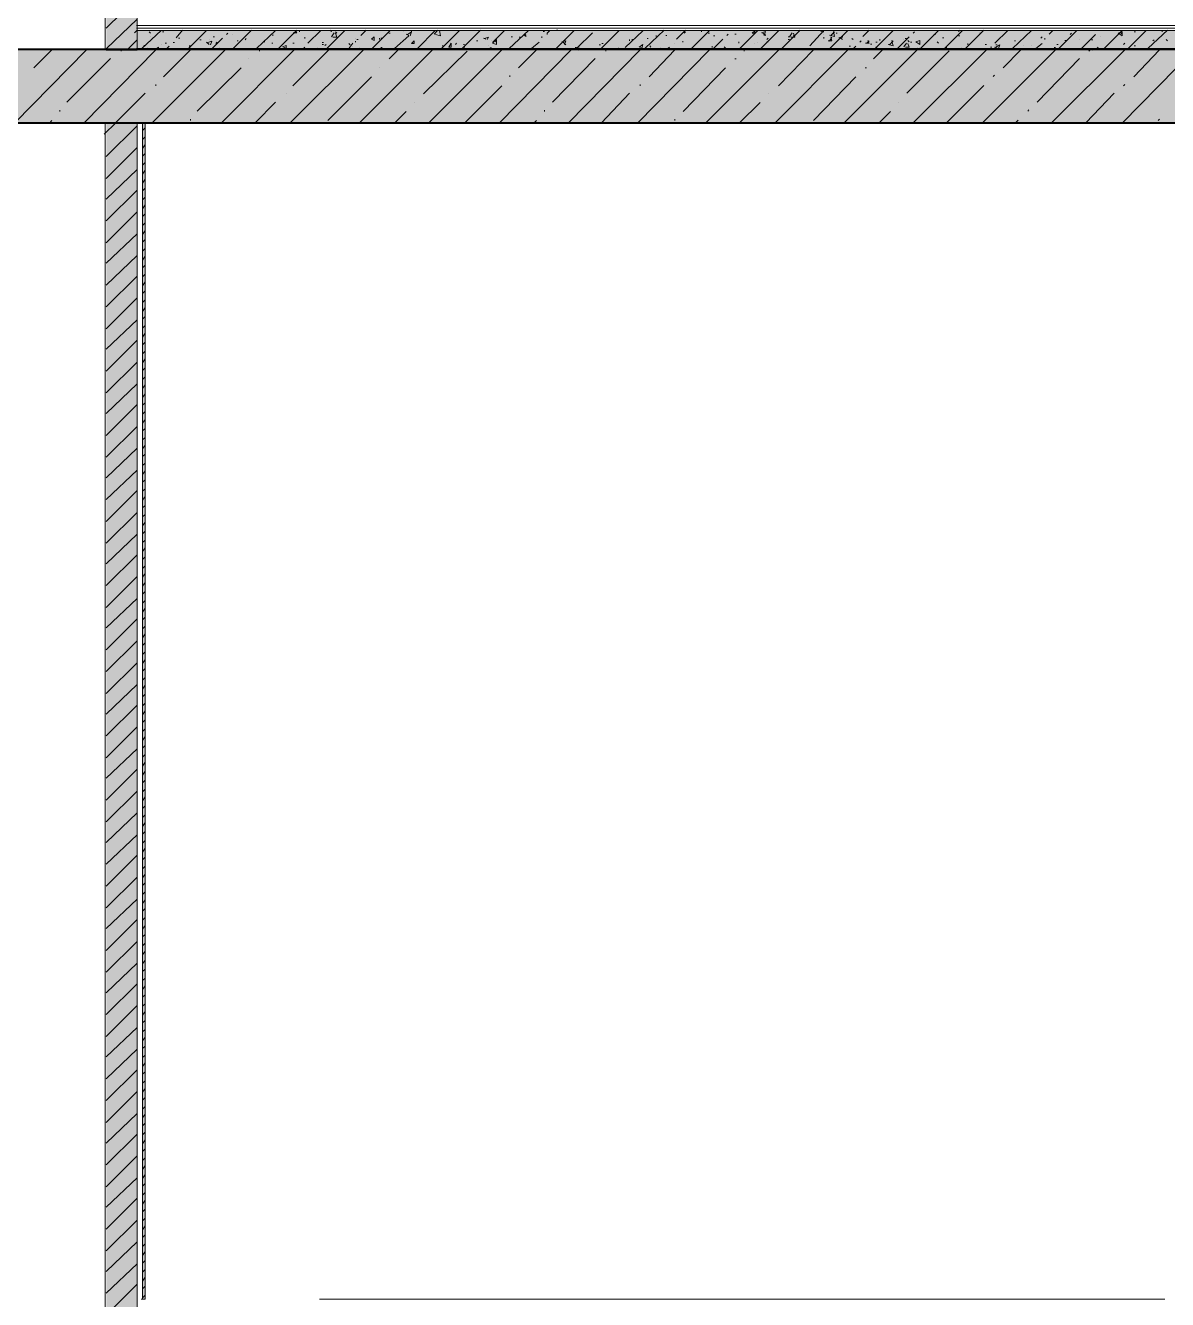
# Model space of a CAD drawing. Header units: millimetres. Extents: x -135211 to 49383, y -8033 to 228499.
# Drawn here: x -50608 to -46844, y 52856 to 57055 of the extents above; entities that cross this region are included whole.
import ezdxf

# ---------------------------------------------------------------- set-up
doc = ezdxf.new("R2010")
doc.units = ezdxf.units.MM
doc.layers.add('PDF _Геометрия', color=7, linetype='Continuous', true_color=0x1d1d1d)
doc.layers.add('PDF _Сплошная заливка', color=7, linetype='Continuous', true_color=0xffffff)

msp = doc.modelspace()

# ---------------------------------------------------------------- hatches: boundary and pattern name
at = {"layer": 'PDF _Сплошная заливка', "transparency": 33554559}
h = msp.add_hatch(color=256, dxfattribs=at)
h.paths.add_polyline_path([(-93497.2, 56734.7), (-93497.2, 56975.8), (-103546.2, 56975.8), (-103546.2, 56734.7)])
h.paths.add_polyline_path([(-9652.8, 56734.7), (-9652.8, 56975.8), (-22999.7, 56975.8), (-22999.7, 56734.7)])
h.paths.add_polyline_path([(-23351, 56734.7), (-23351, 56975.8), (-26352.2, 56975.8), (-26352.2, 56734.7)])
h.paths.add_polyline_path([(-26398.8, 56734.7), (-26398.8, 56975.8), (-44097.3, 56975.8), (-44097.3, 56734.7)])
h.paths.add_polyline_path([(-45350.3, 56734.7), (-45350.3, 56975.8), (-50899.8, 56975.8), (-50899.8, 56734.7)])

# ---------------------------------------------------------------- linework, layer by layer
at = {"layer": 'PDF _Геометрия', "color": 7, "lineweight": 40}
for points in [[(-50649, 60933.7), (-45598.9, 60933.7), (-45598.9, 56975.8), (-50649, 56975.8)], [(-50649, 56734.5), (-45598.9, 56734.5), (-45598.9, 52776.5), (-50649, 52776.5)]]:
    msp.add_lwpolyline(points, dxfattribs=at)
at = {"layer": 'PDF _Геометрия', "color": 7, "lineweight": 9}
for points in [[(-50345.6, 60933.2), (-50345.6, 56975.1)], [(-50342.1, 56974.3), (-50240.3, 56974.3), (-50240.3, 60932.5), (-50342.1, 60932.5)], [(-45941, 60932.9), (-45941, 56974.7), (-50242.3, 56974.7)], [(-45941, 56974.7), (-45941, 56978.9), (-45941, 57038.2), (-45941, 57046.7), (-45941, 57055.1), (-50242.3, 57055.1)], [(-45941, 57046.7), (-50242.3, 57046.7)], [(-45941, 57038.2), (-50242.3, 57038.2)], [(-50240.3, 57054.7), (-50240.3, 57046.2), (-50240.3, 57037.7), (-50240.3, 56978.5), (-50240.3, 56974.3)], [(-45941, 56978.9), (-50242.3, 56978.9)], [(-50226.8, 52857.3), (-50222.8, 52857.3), (-50222.8, 56734.8), (-50226.8, 56734.8)], [(-50222.7, 52857.2), (-50214, 52857.2), (-50214, 56734.7), (-50222.7, 56734.7)], [(-46853.5, 56734.9), (-50214.5, 56734.9)], [(-50214, 56734.7), (-50214, 52857.2)], [(-50345.6, 56733.8), (-50345.6, 52775.7)], [(-50342.1, 52774.7), (-50240.3, 52774.7), (-50240.3, 56733), (-50342.1, 56733)], [(-50222.8, 56733.8), (-50222.8, 52856.1)], [(-49639.1, 52857.4), (-46853.5, 52857.4)]]:
    msp.add_lwpolyline(points, dxfattribs=at)
at = {"layer": 'PDF _Геометрия', "lineweight": 9}
for points in [[(-50342.1, 57046.2), (-50240.3, 57147.8)], [(-50342.1, 56978.5), (-50240.3, 57075.9)], [(-50249, 57031.2), (-50240.3, 57039.7)], [(-50225, 56979.8), (-50161.4, 57039.1)], [(-50200.5, 57034.2), (-50196.5, 57029.9)], [(-50156.7, 57033.8), (-50152.6, 57033.8)], [(-50112.1, 57014.1), (-50091.2, 57039.4)], [(-50071.4, 56979.6), (-50012.2, 57038.8)], [(-49946.1, 57025.6), (-49942, 57029.8)], [(-49922.3, 56980.3), (-49863, 57039.6)], [(-49847.5, 56979.7), (-49784.1, 57038.9)], [(-49773.3, 56980.1), (-49713.9, 57039.4)], [(-49726.7, 57030.9), (-49713.9, 57030.9), (-49718, 57039.4)], [(-49722.6, 57029.9), (-49713.9, 57038.4)], [(-49705.1, 57034.1), (-49705.1, 57038.3)], [(-49677.5, 56996.4), (-49634.9, 57038.7)], [(-49615, 56978.8), (-49555.9, 57038.1)], [(-49603.9, 57039.4), (-49599.8, 57035.2), (-49599.8, 57039.4)], [(-49599.8, 57018.2), (-49591, 57030.9)], [(-49595.1, 57017.1), (-49582.3, 57017.1), (-49586.4, 57029.8)], [(-49586.4, 57034.1), (-49582.3, 57029.8)], [(-49502.7, 57022.5), (-49485.8, 57039.4)], [(-49465.9, 56979.6), (-49406.8, 57038.8)], [(-49410.9, 57030.3), (-49406.8, 57030.3)], [(-49362.9, 57034.2), (-49362.9, 57034.2)], [(-49349.5, 57025.6), (-49336.6, 57034), (-49340.7, 57021.4)], [(-49340.7, 57030.8), (-49336.6, 57030.8)], [(-49336.6, 57035), (-49336.6, 57039.2)], [(-49316.9, 56979.3), (-49257.6, 57038.6)], [(-49261.7, 57026.8), (-49248.9, 57039.5)], [(-49257.1, 57025.8), (-49240.1, 57021.5), (-49244.2, 57038.4)], [(-49253, 57038.5), (-49248.9, 57038.5)], [(-49237.9, 56978.7), (-49178.7, 57038)], [(-49167.8, 56980), (-49108.5, 57039.3)], [(-49067.7, 57000.6), (-49029.5, 57038.7)], [(-49014.1, 56978.8), (-48950.5, 57038.1)], [(-48902, 57035.4), (-48897.9, 57035.4)], [(-48889.1, 57025.8), (-48889.1, 57030.1)], [(-48888.6, 57030), (-48880.3, 57038.5)], [(-48860.4, 56978.6), (-48801.4, 57037.9)], [(-48858.2, 57039.2), (-48854, 57039.2)], [(-48790.7, 56980), (-48740, 57030.8)], [(-48711.4, 56979.3), (-48652.2, 57038.6)], [(-48632.4, 56982.9), (-48573.3, 57038)], [(-48566.5, 56980), (-48503.1, 57039.3)], [(-48551.1, 57038.7), (-48546.9, 57038.7)], [(-48462.5, 57010.1), (-48432.9, 57039.7)], [(-48450.4, 57033.7), (-48450.4, 57033.7)], [(-48437, 57030.3), (-48432.9, 57034.6)], [(-48432.9, 57039.7), (-48432.9, 57039.7)], [(-48424.1, 57038.7), (-48424.1, 57038.7)], [(-48413.3, 56979.8), (-48353.9, 57039.1)], [(-48380.2, 57034.1), (-48380.2, 57038.4)], [(-48358.1, 57029.7), (-48353.9, 57029.7)], [(-48274.9, 57038.5), (-48274.9, 57038.5)], [(-48255.4, 56978.6), (-48196, 57037.9)], [(-48239.8, 57039.1), (-48239.8, 57039.1)], [(-48185.3, 56979), (-48125.8, 57038.2)], [(-48182.2, 57031), (-48169.6, 57035.3), (-48173.8, 57022.6)], [(-48178, 57030.1), (-48169.6, 57021.7), (-48169.6, 57025.9)], [(-48114.6, 56980.3), (-48055.6, 57039.6)], [(-48090.3, 57017.7), (-48081.9, 57030.4)], [(-48085.7, 57016.7), (-48073.1, 57016.7), (-48077.3, 57029.4)], [(-48023.2, 56988.2), (-47976.6, 57039)], [(-47985.4, 57038.1), (-47985.4, 57033.8)], [(-47980.8, 57033.8), (-47976.6, 57033.8)], [(-47958.3, 57022.7), (-47941.5, 57018.5), (-47945.7, 57035.4)], [(-47956.8, 56979.1), (-47897.7, 57038.3)], [(-47954.1, 57021.7), (-47941.5, 57034.5)], [(-47936.9, 57030.1), (-47932.8, 57030.1)], [(-47848.4, 57018.5), (-47827.5, 57039.7)], [(-47807.7, 56979.8), (-47748.5, 57039.1)], [(-47682.5, 57030), (-47678.3, 57034.3)], [(-47658.7, 56979.6), (-47599.3, 57038.8)], [(-47579.8, 56979), (-47520.4, 57038.2)], [(-47533.3, 57035), (-47529.1, 57039.3)], [(-47509.6, 56980.3), (-47450.2, 57039.6)], [(-47463.2, 57029.3), (-47459, 57029.3)], [(-47413.3, 56996.6), (-47371.2, 57039)], [(-47355.5, 56979.1), (-47292.2, 57038.3)], [(-47261.4, 57039), (-47257.1, 57039)], [(-47257.1, 57039), (-47257.1, 57039)], [(-47234.7, 57026), (-47222.1, 57038.7)], [(-47202.2, 56978.9), (-47143.1, 57038.1)], [(-47164.9, 57025.6), (-47160.6, 57029.8)], [(-47072.9, 57039.5), (-47072.9, 57039.5)], [(-47053.2, 56979.6), (-46993.9, 57038.8)], [(-46998.2, 57030.4), (-46993.9, 57026.1)], [(-46974.3, 56979), (-46915, 57038.2)], [(-46954.3, 57034.3), (-46950.1, 57034.3)], [(-46908.3, 56980.3), (-46844.8, 57039.6)], [(-46906.2, 57038.2), (-46906.2, 57038.2)], [(-46862.3, 57038.8), (-46862.3, 57034.5)], [(-50274.4, 56974.3), (-50240.3, 57008.1)], [(-50218.1, 56988.7), (-50214, 56988.7)], [(-50196.5, 57017.2), (-50196.5, 57017.2)], [(-50161.4, 56992.5), (-50161.4, 56992.5)], [(-50147.9, 56996.6), (-50143.8, 56996.6)], [(-50143.7, 56978.6), (-50135, 56987.1)], [(-50121.6, 56999.6), (-50117.5, 56999.6)], [(-50104, 57013.2), (-50099.9, 57013.2)], [(-50068.9, 56988.5), (-50064.8, 56988.5)], [(-50068.9, 56987.5), (-50064.8, 56987.5)], [(-50033.8, 57008.4), (-50029.7, 57008.4)], [(-50012.1, 57000.7), (-50003.4, 56992.2)], [(-50007.4, 56999.6), (-49994.6, 57003.9), (-49998.7, 56991.2)], [(-50003.4, 57008.2), (-50003.4, 57008.2)], [(-49993.3, 56979.1), (-49959.6, 57013)], [(-49990, 57017.4), (-49985.9, 57017.4)], [(-49981.2, 56996.2), (-49977.1, 57000.5)], [(-49924.5, 57026.4), (-49924.5, 57026.4)], [(-49911, 57004.1), (-49906.9, 57004.1)], [(-49884.7, 57008.1), (-49880.6, 57012.4)], [(-49823.3, 57001.2), (-49819.2, 57001.2)], [(-49796.9, 56996.7), (-49792.8, 56996.7)], [(-49792.8, 57021.1), (-49792.8, 57025.3)], [(-49761.8, 56984.6), (-49749, 56988.8), (-49749, 56980.3)], [(-49726.8, 56997.1), (-49722.7, 56997.1)], [(-49687.6, 57017), (-49687.6, 57012.8)], [(-49630.2, 56999.6), (-49626.1, 56999.6)], [(-49630.2, 56992.1), (-49626.1, 56992.1)], [(-49621.5, 56988.7), (-49617.4, 56993)], [(-49591, 57005.4), (-49591, 57005.4)], [(-49542.5, 56979.6), (-49529.6, 56996.5)], [(-49542.5, 56995.6), (-49538.4, 56991.4)], [(-49529.6, 56987.1), (-49529.6, 56987.1)], [(-49520.9, 57013.4), (-49520.9, 57013.4)], [(-49520.9, 56999.7), (-49520.9, 57003.9)], [(-49516.2, 57009.1), (-49512.1, 57009.1)], [(-49441.9, 57013.7), (-49441.9, 57009.5)], [(-49437.2, 57013.7), (-49433.1, 57013.7)], [(-49392.2, 56979), (-49345.4, 57021.4)], [(-49353.6, 57026.6), (-49345.4, 57022.4)], [(-49345.4, 57026.6), (-49345.4, 57026.6)], [(-49235.4, 56988.5), (-49231.3, 56988.5)], [(-49191.6, 56992.4), (-49187.4, 56996.7)], [(-49165.2, 56992.2), (-49161.1, 56992.2)], [(-49161.1, 56987), (-49161.1, 56982.8)], [(-49121.4, 57004.6), (-49117.2, 57004.6)], [(-49099.2, 57013.8), (-49090.9, 57009.6)], [(-49095.1, 57012.8), (-49082.1, 57017), (-49086.3, 57008.6)], [(-49082.1, 56988.3), (-49082.1, 56988.3)], [(-49073.4, 57005.2), (-49073.4, 57005.2)], [(-49060, 57004.1), (-49055.8, 56999.9)], [(-49007.3, 57017.3), (-49003.2, 57017.3)], [(-48981, 57017.1), (-48976.9, 57017.1)], [(-48963.4, 57021.2), (-48959.3, 57025.4)], [(-48959.3, 57022.2), (-48959.3, 57017.9)], [(-48940.8, 56979.5), (-48915.4, 57000.6)], [(-48906.7, 57014.2), (-48906.7, 57018.5)], [(-48840.6, 57000.9), (-48827.7, 57005.1), (-48831.8, 56992.4)], [(-48836, 57000), (-48827.7, 56991.5)], [(-48717.8, 56991.6), (-48713.6, 56991.6)], [(-48709, 56995.7), (-48704.9, 56995.7)], [(-48617.1, 57004.4), (-48617.1, 57008.7)], [(-48608.4, 57005.3), (-48608.4, 57009.6)], [(-48585.7, 56983.9), (-48573.3, 56992.3), (-48577.4, 56979.7)], [(-48559.9, 57012.4), (-48555.7, 57012.4)], [(-48551.1, 56987.9), (-48546.9, 56983.7)], [(-48529.4, 57018.3), (-48529.4, 57022.6)], [(-48498.4, 57022.3), (-48494.3, 57022.3)], [(-48468, 56995.7), (-48468, 56995.7)], [(-48441.6, 57004), (-48441.6, 56999.8)], [(-48345.1, 56983.1), (-48345.1, 56987.3)], [(-48340.5, 57021.1), (-48336.4, 57021.1)], [(-48339.7, 56980.4), (-48310, 57010.1)], [(-48296.7, 57022.6), (-48292.5, 57026.9)], [(-48270.3, 57026.6), (-48266.2, 57026.6)], [(-48257.4, 56996.9), (-48257.4, 57001.2)], [(-48204.7, 56996.6), (-48204.7, 56996.6)], [(-48196, 57000.7), (-48196, 57000.7)], [(-48165, 57008.9), (-48160.9, 57013.1)], [(-48165, 57001.4), (-48160.9, 57001.4)], [(-48094.9, 57017.8), (-48090.7, 57017.8)], [(-48094.9, 57009.3), (-48090.7, 57009.3)], [(-48073.1, 57017.6), (-48077.3, 57021.8), (-48073.1, 57021.8)], [(-47976.6, 57025.3), (-47976.6, 57025.3)], [(-47976.6, 57016.9), (-47976.6, 57012.6)], [(-47962.9, 57004.9), (-47950.3, 57004.9), (-47954.5, 57017.6)], [(-47958.7, 57003.9), (-47950.3, 57016.6)], [(-47927.8, 57014), (-47915.2, 57018.3), (-47919.4, 57009.8)], [(-47923.6, 57013.1), (-47915.2, 57008.9)], [(-47893.1, 56987.5), (-47888.9, 56987.5)], [(-47884.3, 57012.8), (-47880.1, 57008.6)], [(-47879.7, 56978.9), (-47871.3, 56987.3)], [(-47858, 56999.9), (-47853.8, 57004.1)], [(-47840, 56997.4), (-47827.5, 56997.4), (-47831.7, 57005.8)], [(-47835.8, 56996.4), (-47827.5, 57004.9)], [(-47822.9, 56993.1), (-47818.7, 56993.1)], [(-47805.3, 57000.5), (-47801.1, 57000.5)], [(-47792.4, 57009.8), (-47792.4, 57005.5)], [(-47765.3, 56992.5), (-47748.5, 56988.3), (-47752.7, 57005.2)], [(-47761.5, 56992.6), (-47757.3, 56992.6)], [(-47761.1, 56991.6), (-47748.5, 57004.3)], [(-47734.1, 56979.4), (-47695.9, 57017.5)], [(-47713.4, 57009.2), (-47713.4, 57009.2)], [(-47713, 56984.6), (-47704.6, 56997.3)], [(-47708.8, 57012.4), (-47704.6, 57012.4)], [(-47708.4, 56983.6), (-47695.9, 56983.6), (-47700, 56996.3)], [(-47700, 57005.7), (-47695.9, 57001.5)], [(-47691.3, 57000.5), (-47687.1, 57000.5)], [(-47616.9, 57025.4), (-47616.9, 57025.4)], [(-47612.3, 57026.2), (-47608.1, 57026.2)], [(-47603.5, 57000.8), (-47599.3, 56996.5)], [(-47586, 57014.2), (-47581.8, 57014.2)], [(-47533.3, 57021.4), (-47529.1, 57021.4)], [(-47502.8, 56995.8), (-47502.8, 56991.5)], [(-47445.6, 56993), (-47441.4, 56993)], [(-47410.5, 56991.7), (-47406.3, 56991.7)], [(-47410.2, 56983.2), (-47397.5, 56991.7), (-47401.7, 56978.9)], [(-47349.1, 57004.9), (-47344.9, 57004.9)], [(-47318.6, 56988.7), (-47318.6, 56988.7)], [(-47292.2, 56988.5), (-47292.2, 56988.5)], [(-47278.2, 56978.8), (-47257.1, 56995.7)], [(-47261.4, 57013.6), (-47257.1, 57017.9)], [(-47248.4, 57009.3), (-47248.4, 57013.5)], [(-47208.7, 56993), (-47204.5, 56993)], [(-47182.4, 57005.5), (-47178.2, 57005.5)], [(-47134.3, 57009.3), (-47134.3, 57009.3)], [(-47128.2, 56979.3), (-47081.7, 57025.9)], [(-47094.7, 57008.1), (-47090.4, 57008.1)], [(-47064.1, 57017.3), (-47064.1, 57017.3)], [(-46989.4, 56992.2), (-46985.2, 56996.4)], [(-46954.3, 56987.7), (-46950.1, 56987.7)], [(-46892.9, 57004.2), (-46888.6, 57008.4)], [(-46849, 57009), (-46844.8, 57004.8)], [(-50644.3, 56733.3), (-50407, 56974.6)], [(-50580.4, 56915.3), (-50521.1, 56974.6)], [(-50472, 56802.4), (-50328.1, 56946.3)], [(-50415.8, 56733.4), (-50178.9, 56974.7)], [(-50293, 56970.5), (-50293, 56974.7)], [(-50209.3, 56975.9), (-50205.2, 56980.2)], [(-50205.2, 56975), (-50209.3, 56979.2)], [(-50191.9, 56733.5), (-49950.8, 56974.8)], [(-50174.2, 56979.9), (-50170.1, 56984.1), (-50170.1, 56979.9)], [(-50153.6, 56885.9), (-50064.8, 56974.8)], [(-50068.9, 56975.8), (-50064.8, 56980)], [(-50064.8, 56975.8), (-50068.9, 56980)], [(-49968.3, 56983.5), (-49968.3, 56983.5)], [(-49963.9, 56733.7), (-49722.7, 56974.9)], [(-49924.5, 56975.6), (-49928.5, 56979.8)], [(-49919.8, 56974.6), (-49915.7, 56978.8)], [(-49898.1, 56979.6), (-49898.1, 56979.6)], [(-49875.9, 56979.4), (-49871.8, 56979.4)], [(-49871.8, 56946.5), (-49871.8, 56946.5)], [(-49836.7, 56970.7), (-49836.7, 56974.9)], [(-49775.3, 56974.4), (-49784, 56978.6)], [(-49779.4, 56974.4), (-49775.3, 56978.6)], [(-49757.7, 56983.6), (-49749, 56979.4)], [(-49749, 56984.6), (-49749, 56984.6)], [(-49735.9, 56733.8), (-49494.5, 56975.1)], [(-49727.1, 56856.5), (-49608.6, 56975)], [(-49691.7, 56978.9), (-49687.6, 56983.2)], [(-49643.7, 56976.3), (-49647.8, 56980.5)], [(-49643.6, 56975.2), (-49634.9, 56979.4)], [(-49507.9, 56733.9), (-49266.4, 56975.2)], [(-49503.3, 56976.1), (-49507.4, 56980.3)], [(-49498.6, 56975.1), (-49494.5, 56979.3)], [(-49437.2, 56983), (-49433.1, 56983)], [(-49410.3, 56945.5), (-49380.5, 56975.1)], [(-49358.3, 56974.9), (-49354.1, 56979.1)], [(-49354.1, 56974.9), (-49358.3, 56979.1)], [(-49345.4, 56980), (-49345.4, 56980)], [(-49296.2, 56830.3), (-49152.3, 56970)], [(-49279.4, 56734), (-49038.3, 56975.3)], [(-49257.6, 56980.3), (-49257.6, 56980.3)], [(-49217.9, 56975.7), (-49213.8, 56980)], [(-49213.8, 56974.8), (-49217.9, 56979)], [(-49073.4, 56975.5), (-49081.6, 56979.8)], [(-49077.5, 56978.8), (-49073.4, 56983.1), (-49073.4, 56978.8)], [(-49077.5, 56975.5), (-49073.4, 56979.8)], [(-49047.3, 56733.1), (-48810.2, 56974.5)], [(-48983.7, 56916.1), (-48924.2, 56975.3)], [(-48933, 56975.4), (-48937.1, 56979.6)], [(-48932.5, 56974.4), (-48924.2, 56978.6)], [(-48871.1, 56802.2), (-48731.2, 56946.1)], [(-48862.8, 56979.1), (-48862.8, 56979.1)], [(-48862.8, 56979.1), (-48862.8, 56979.1)], [(-48819.3, 56733.2), (-48582, 56974.5)], [(-48796.7, 56982.8), (-48792.6, 56982.8)], [(-48792.6, 56975.2), (-48796.7, 56979.5)], [(-48788, 56983.6), (-48783.8, 56983.6)], [(-48788, 56974.2), (-48783.8, 56978.4)], [(-48696.1, 56970.2), (-48696.1, 56974.5)], [(-48656.4, 56976), (-48652.2, 56980.3)], [(-48652.2, 56976), (-48656.4, 56980.3)], [(-48590.8, 56733.3), (-48353.9, 56974.7)], [(-48581.6, 56982.9), (-48573.3, 56978.7)], [(-48552.7, 56885.7), (-48468, 56974.6)], [(-48511.8, 56975.9), (-48516, 56980.1)], [(-48507.2, 56974.9), (-48503.1, 56979.1)], [(-48489.7, 56979.9), (-48485.5, 56984.2)], [(-48362.7, 56974.7), (-48371, 56978.9)], [(-48366.9, 56733.5), (-48125.8, 56974.7)], [(-48366.8, 56974.7), (-48362.7, 56978.9)], [(-48314.2, 56978.6), (-48310, 56978.6)], [(-48305.4, 56984.6), (-48301.3, 56980.4)], [(-48270.3, 56945.3), (-48266.2, 56945.3)], [(-48239.8, 56970.4), (-48239.8, 56974.7)], [(-48230.6, 56975.5), (-48222.3, 56979.7)], [(-48222.3, 56974.6), (-48226.5, 56978.8)], [(-48138.9, 56733.6), (-47897.7, 56974.8)], [(-48126.2, 56856.3), (-48011.7, 56974.8)], [(-48086.1, 56975.3), (-48081.9, 56979.6)], [(-48081.9, 56974.4), (-48086.1, 56978.6)], [(-47945.7, 56975.2), (-47941.5, 56979.4)], [(-47941.5, 56975.2), (-47945.7, 56979.4)], [(-47910.9, 56733.7), (-47669.5, 56975)], [(-47813.5, 56945.3), (-47783.6, 56974.9)], [(-47805.3, 56983.5), (-47801.1, 56983.5)], [(-47805.3, 56976), (-47801.1, 56980.2)], [(-47801.1, 56975.1), (-47805.3, 56979.3)], [(-47704, 56832.1), (-47564.2, 56971.8)], [(-47682.9, 56733.8), (-47441.4, 56975.1)], [(-47660.8, 56975.9), (-47669.2, 56980.1)], [(-47665, 56975.9), (-47660.8, 56980.1)], [(-47577.2, 56980.3), (-47573, 56984.6), (-47573, 56980.3)], [(-47529.1, 56979), (-47529.1, 56979)], [(-47520.4, 56975.7), (-47524.6, 56979.9)], [(-47520, 56974.7), (-47511.6, 56978.9)], [(-47454.4, 56733.9), (-47213.3, 56975.2)], [(-47428.1, 56983.4), (-47423.9, 56983.4)], [(-47414.7, 56984.2), (-47406.3, 56979.9)], [(-47386.4, 56915.9), (-47327.3, 56975.1)], [(-47380, 56975.5), (-47384.2, 56979.8)], [(-47375.4, 56974.5), (-47371.2, 56978.8)], [(-47357.9, 56979.6), (-47353.7, 56979.6)], [(-47274.2, 56801.9), (-47134.3, 56945.9)], [(-47235, 56974.4), (-47230.8, 56978.6)], [(-47230.8, 56974.4), (-47235, 56978.6)], [(-47226.4, 56734), (-46985.2, 56975.3)], [(-47217.5, 56982.7), (-47213.3, 56982.7)], [(-47129.8, 56979.7), (-47125.5, 56979.7)], [(-47103.4, 56971), (-47099.2, 56975.2)], [(-47094.7, 56975.2), (-47090.4, 56979.4)], [(-47090.4, 56974.2), (-47094.7, 56978.4)], [(-47077.1, 56979.3), (-47072.9, 56983.5)], [(-46994.1, 56733.2), (-46757, 56974.4)], [(-46955.8, 56885.5), (-46871.1, 56974.4)], [(-46954.3, 56975), (-46950.1, 56979.3)], [(-46950.1, 56975), (-46954.3, 56979.3)], [(-50042.3, 56772.2), (-49898.1, 56916.1)], [(-49441.9, 56916.4), (-49441.9, 56916.4)], [(-48440.9, 56772), (-48301.3, 56915.9)], [(-47840.4, 56915.1), (-47836.2, 56915.1)], [(-50178.9, 56856.2), (-50178.9, 56860.5)], [(-49612.1, 56742), (-49468.2, 56886)], [(-49012, 56886.1), (-49012, 56890.4)], [(-48582, 56856), (-48582, 56860.3)], [(-48011.1, 56741.8), (-47871.3, 56885.8)], [(-47419.3, 56886.9), (-47415.1, 56891.2)], [(-46989.4, 56856.7), (-46985.2, 56861)], [(-50311.2, 56734.7), (-50214, 56832.1)], [(-49749, 56830.3), (-49749, 56830.3)], [(-49161.2, 56733), (-49038.3, 56855.8)], [(-48710, 56734.5), (-48617.1, 56831.8)], [(-48160.9, 56832.1), (-48160.9, 56832.1)], [(-47572.8, 56734.8), (-47450.2, 56857.5)], [(-47113.3, 56734.3), (-47020.3, 56831.6)], [(-50494.8, 56772.1), (-50494.8, 56776.4)], [(-49851.6, 56734.2), (-49784.1, 56801.9)], [(-49327.8, 56802.1), (-49327.8, 56802.1)], [(-48897.9, 56771.9), (-48897.9, 56776.2)], [(-48255, 56734), (-48187.2, 56801.7)], [(-47730.9, 56801.9), (-47730.9, 56801.9)], [(-47305.2, 56772.7), (-47301, 56776.9)], [(-50529.7, 56733.3), (-50521.1, 56741.7)], [(-50348.7, 56696.4), (-50310.5, 56734.5)], [(-50064.8, 56742), (-50064.8, 56746.2)], [(-49392.2, 56733.6), (-49354.1, 56771.7)], [(-48932.5, 56733.1), (-48924.2, 56741.6)], [(-48468, 56741.7), (-48468, 56746)], [(-47795.5, 56733.4), (-47757.3, 56771.5)], [(-47344.5, 56734.9), (-47336.1, 56743.3)], [(-46875.3, 56742.5), (-46871.1, 56746.7)], [(-50342.1, 56622.9), (-50240.3, 56724.5)], [(-50342.1, 56550.9), (-50240.3, 56652.5)], [(-50342.1, 56483.2), (-50240.3, 56580.6)], [(-50342.1, 56411.2), (-50240.3, 56512.8)], [(-50342.1, 56339.2), (-50240.3, 56440.8)], [(-50342.1, 56271.5), (-50240.3, 56368.9)], [(-50342.1, 56199.5), (-50240.3, 56296.9)], [(-50342.1, 56127.5), (-50240.3, 56229.2)], [(-50342.1, 56055.6), (-50240.3, 56157.2)], [(-50342.1, 55987.9), (-50240.3, 56085.3)], [(-50342.1, 55915.9), (-50240.3, 56017.5)], [(-50342.1, 55843.9), (-50240.3, 55945.5)], [(-50342.1, 55776.2), (-50240.3, 55873.6)], [(-50342.1, 55704.2), (-50240.3, 55805.8)], [(-50342.1, 55632.2), (-50240.3, 55733.8)], [(-50342.1, 55564.5), (-50240.3, 55661.9)], [(-50342.1, 55492.6), (-50240.3, 55589.9)], [(-50342.1, 55420.6), (-50240.3, 55522.2)], [(-50342.1, 55348.6), (-50240.3, 55450.2)], [(-50342.1, 55280.9), (-50240.3, 55378.2)], [(-50342.1, 55208.9), (-50240.3, 55310.5)], [(-50342.1, 55136.9), (-50240.3, 55238.5)], [(-50342.1, 55069.2), (-50240.3, 55166.6)], [(-50342.1, 54997.3), (-50240.3, 55098.9)], [(-50342.1, 54925.3), (-50240.3, 55026.9)], [(-50342.1, 54853.3), (-50240.3, 54954.9)], [(-50342.1, 54785.6), (-50240.3, 54882.9)], [(-50342.1, 54713.6), (-50240.3, 54815.2)], [(-50342.1, 54641.6), (-50240.3, 54743.2)], [(-50342.1, 54573.9), (-50240.3, 54671.2)], [(-50342.1, 54501.9), (-50240.3, 54603.5)], [(-50342.1, 54430), (-50240.3, 54531.6)], [(-50342.1, 54362.2), (-50240.3, 54459.6)], [(-50342.1, 54290.3), (-50240.3, 54387.6)], [(-50342.1, 54218.3), (-50240.3, 54319.9)], [(-50342.1, 54146.3), (-50240.3, 54247.9)], [(-50342.1, 54078.6), (-50240.3, 54175.9)], [(-50342.1, 54006.6), (-50240.3, 54108.2)], [(-50342.1, 53934.6), (-50240.3, 54036.3)], [(-50342.1, 53866.9), (-50240.3, 53964.3)], [(-50342.1, 53794.9), (-50240.3, 53896.5)], [(-50342.1, 53723), (-50240.3, 53824.6)], [(-50342.1, 53655.2), (-50240.3, 53752.6)], [(-50342.1, 53583.3), (-50240.3, 53680.6)], [(-50342.1, 53511.3), (-50240.3, 53612.9)], [(-50342.1, 53439.3), (-50240.3, 53540.9)], [(-50342.1, 53371.6), (-50240.3, 53469)], [(-50342.1, 53299.6), (-50240.3, 53401.2)], [(-50342.1, 53227.7), (-50240.3, 53329.3)], [(-50342.1, 53159.9), (-50240.3, 53257.3)], [(-50342.1, 53087.9), (-50240.3, 53189.5)], [(-50342.1, 53016), (-50240.3, 53117.6)], [(-50342.1, 52948.2), (-50240.3, 53045.6)], [(-50342.1, 52876.2), (-50240.3, 52973.6)], [(-50342.1, 52804.3), (-50240.3, 52905.9)]]:
    msp.add_lwpolyline(points, dxfattribs=at)
for points in [[(-48204.7, 57037.9), (-48204.7, 57029.5), (-48213.1, 57029.5)], [(-46993.9, 57033.7), (-46993.9, 57021), (-47006.6, 57029.4)], [(-49459.4, 57018.1), (-49459.4, 57005.4), (-49467.7, 57009.6)], [(-49327.8, 57004.3), (-49327.8, 56995.8), (-49336.1, 56995.8)], [(-49205, 56996.8), (-49205, 56984.1), (-49213.2, 56984.1)], [(-49055.8, 56992.4), (-49068.7, 56996.6), (-49055.8, 57009.3)], [(-47660.8, 57005.5), (-47660.8, 56992.8), (-47673.4, 57001.3)]]:
    msp.add_lwpolyline(points, close=True, dxfattribs=at)
at = {"layer": 'PDF _Геометрия', "color": 252, "lineweight": 9, "true_color": 0x878787}
for points in [[(-50222.7, 56709.3), (-50214, 56717.8)], [(-50222.7, 56679.7), (-50214, 56688.1)], [(-50222.7, 56650), (-50214, 56662.8)], [(-50222.7, 56624.6), (-50214, 56633.1)], [(-50222.7, 56595), (-50214, 56603.5)], [(-50222.7, 56565.4), (-50214, 56578.1)], [(-50222.7, 56535.7), (-50214, 56548.5)], [(-50222.7, 56510.4), (-50214, 56518.8)], [(-50222.7, 56480.7), (-50214, 56489.2)], [(-50222.7, 56451.1), (-50214, 56463.8)], [(-50222.7, 56425.7), (-50214, 56434.2)], [(-50222.7, 56396.1), (-50214, 56404.5)], [(-50222.7, 56366.4), (-50214, 56379.1)], [(-50222.7, 56341), (-50214, 56349.5)], [(-50222.7, 56311.4), (-50214, 56319.9)], [(-50222.7, 56281.8), (-50214, 56294.5)], [(-50222.7, 56256.4), (-50214, 56264.9)], [(-50222.7, 56226.7), (-50214, 56235.2)], [(-50222.7, 56197.1), (-50214, 56209.8)], [(-50222.7, 56171.7), (-50214, 56180.2)], [(-50222.7, 56142.1), (-50214, 56150.6)], [(-50222.7, 56112.5), (-50214, 56125.1)], [(-50222.7, 56087.1), (-50214, 56095.5)], [(-50222.7, 56057.4), (-50214, 56065.9)], [(-50222.7, 56027.8), (-50214, 56040.5)], [(-50222.7, 56002.4), (-50214, 56010.8)], [(-50222.7, 55972.8), (-50214, 55981.2)], [(-50222.7, 55943.1), (-50214, 55955.9)], [(-50222.7, 55917.7), (-50214, 55926.2)], [(-50222.7, 55888.1), (-50214, 55896.6)], [(-50222.7, 55858.4), (-50214, 55871.2)], [(-50222.7, 55828.8), (-50214, 55841.5)], [(-50222.7, 55803.5), (-50214, 55811.9)], [(-50222.7, 55773.8), (-50214, 55782.3)], [(-50222.7, 55744.2), (-50214, 55756.9)], [(-50222.7, 55718.8), (-50214, 55727.2)], [(-50222.7, 55689.1), (-50214, 55697.6)], [(-50222.7, 55659.5), (-50214, 55672.2)], [(-50222.7, 55634.1), (-50214, 55642.6)], [(-50222.7, 55604.5), (-50214, 55612.9)], [(-50222.7, 55574.8), (-50214, 55587.6)], [(-50222.7, 55549.4), (-50214, 55557.9)], [(-50222.7, 55519.8), (-50214, 55528.3)], [(-50222.7, 55490.2), (-50214, 55502.9)], [(-50222.7, 55464.8), (-50214, 55473.3)], [(-50222.7, 55435.2), (-50214, 55443.6)], [(-50222.7, 55405.5), (-50214, 55418.2)], [(-50222.7, 55380.1), (-50214, 55388.6)], [(-50222.7, 55350.5), (-50214, 55359)], [(-50222.7, 55320.9), (-50214, 55333.6)], [(-50222.7, 55295.5), (-50214, 55303.9)], [(-50222.7, 55265.8), (-50214, 55274.3)], [(-50222.7, 55236.2), (-50214, 55248.9)], [(-50222.7, 55206.6), (-50214, 55219.3)], [(-50222.7, 55181.2), (-50214, 55189.7)], [(-50222.7, 55151.5), (-50214, 55160)], [(-50222.7, 55121.9), (-50214, 55134.6)], [(-50222.7, 55096.5), (-50214, 55105)], [(-50222.7, 55066.9), (-50214, 55075.4)], [(-50222.7, 55037.3), (-50214, 55049.9)], [(-50222.7, 55011.9), (-50214, 55020.3)], [(-50222.7, 54982.2), (-50214, 54990.7)], [(-50222.7, 54952.6), (-50214, 54965.3)], [(-50222.7, 54927.2), (-50214, 54935.6)], [(-50222.7, 54897.6), (-50214, 54906)], [(-50222.7, 54867.9), (-50214, 54880.7)], [(-50222.7, 54842.5), (-50214, 54851)], [(-50222.7, 54812.9), (-50214, 54821.4)], [(-50222.7, 54783.2), (-50214, 54796)], [(-50222.7, 54757.9), (-50214, 54766.3)], [(-50222.7, 54728.3), (-50214, 54736.7)], [(-50222.7, 54698.6), (-50214, 54711.3)], [(-50222.7, 54673.2), (-50214, 54681.7)], [(-50222.7, 54643.6), (-50214, 54652)], [(-50222.7, 54614), (-50214, 54626.6)], [(-50222.7, 54584.3), (-50214, 54597)], [(-50222.7, 54558.9), (-50214, 54567.4)], [(-50222.7, 54529.3), (-50214, 54537.7)], [(-50222.7, 54499.6), (-50214, 54512.4)], [(-50222.7, 54474.2), (-50214, 54482.7)], [(-50222.7, 54444.6), (-50214, 54453.1)], [(-50222.7, 54415), (-50214, 54427.7)], [(-50222.7, 54389.6), (-50214, 54398.1)], [(-50222.7, 54360), (-50214, 54368.4)], [(-50222.7, 54330.3), (-50214, 54343)], [(-50222.7, 54304.9), (-50214, 54313.4)], [(-50222.7, 54275.3), (-50214, 54283.8)], [(-50222.7, 54245.7), (-50214, 54258.3)], [(-50222.7, 54220.3), (-50214, 54228.7)], [(-50222.7, 54190.6), (-50214, 54199.1)], [(-50222.7, 54161), (-50214, 54173.7)], [(-50222.7, 54135.6), (-50214, 54144.1)], [(-50222.7, 54106), (-50214, 54114.5)], [(-50222.7, 54076.3), (-50214, 54089.1)], [(-50222.7, 54051), (-50214, 54059.4)], [(-50222.7, 54021.3), (-50214, 54029.8)], [(-50222.7, 53991.7), (-50214, 54004.4)], [(-50222.7, 53962.1), (-50214, 53974.7)], [(-50222.7, 53936.7), (-50214, 53945.1)], [(-50222.7, 53907), (-50214, 53915.5)], [(-50222.7, 53877.4), (-50214, 53890.1)], [(-50222.7, 53852), (-50214, 53860.4)], [(-50222.7, 53822.4), (-50214, 53830.8)], [(-50222.7, 53792.7), (-50214, 53805.5)], [(-50222.7, 53767.3), (-50214, 53775.8)], [(-50222.7, 53737.7), (-50214, 53746.2)], [(-50222.7, 53708), (-50214, 53720.8)], [(-50222.7, 53682.7), (-50214, 53691.1)], [(-50222.7, 53653.1), (-50214, 53661.5)], [(-50222.7, 53623.4), (-50214, 53636.1)], [(-50222.7, 53598), (-50214, 53606.5)], [(-50222.7, 53568.4), (-50214, 53576.8)], [(-50222.7, 53538.7), (-50214, 53551.4)], [(-50222.7, 53513.3), (-50214, 53521.8)], [(-50222.7, 53483.7), (-50214, 53492.2)], [(-50222.7, 53454.1), (-50214, 53466.8)], [(-50222.7, 53428.7), (-50214, 53437.2)], [(-50222.7, 53399), (-50214, 53407.5)], [(-50222.7, 53369.4), (-50214, 53382.1)], [(-50222.7, 53344), (-50214, 53352.5)], [(-50222.7, 53314.4), (-50214, 53322.9)], [(-50222.7, 53284.8), (-50214, 53297.5)], [(-50222.7, 53255.1), (-50214, 53267.8)], [(-50222.7, 53229.7), (-50214, 53238.2)], [(-50222.7, 53200.1), (-50214, 53208.6)], [(-50222.7, 53170.5), (-50214, 53183.1)], [(-50222.7, 53145.1), (-50214, 53153.5)], [(-50222.7, 53115.4), (-50214, 53123.9)], [(-50222.7, 53085.8), (-50214, 53098.5)], [(-50222.7, 53060.4), (-50214, 53068.9)], [(-50222.7, 53030.8), (-50214, 53039.3)], [(-50222.7, 53001.1), (-50214, 53013.9)], [(-50222.7, 52975.7), (-50214, 52984.2)], [(-50222.7, 52946.1), (-50214, 52954.6)], [(-50222.7, 52916.5), (-50214, 52929.2)], [(-50222.7, 52891.1), (-50214, 52899.5)], [(-50222.7, 52861.5), (-50214, 52869.9)]]:
    msp.add_lwpolyline(points, dxfattribs=at)
at = {"layer": 'PDF _Сплошная заливка', "lineweight": 5, "transparency": 33554559}
for points in [[(-50342.1, 60932.5), (-50240.3, 60932.5), (-50342.1, 56974.3), (-50240.3, 56974.3)], [(-50242.3, 57038.2), (-45941, 57038.2), (-50242.3, 56978.9), (-45941, 56978.9)], [(-50242.3, 56978.9), (-45941, 56978.9), (-50242.3, 56974.7), (-45941, 56974.7)], [(-50222.7, 56734.7), (-50214, 56734.7), (-50222.7, 52857.2), (-50214, 52857.2)], [(-50342.1, 56733), (-50240.3, 56733), (-50342.1, 52774.7), (-50240.3, 52774.7)]]:
    msp.add_solid(points, dxfattribs=at)

doc.saveas('drawing.dxf')
